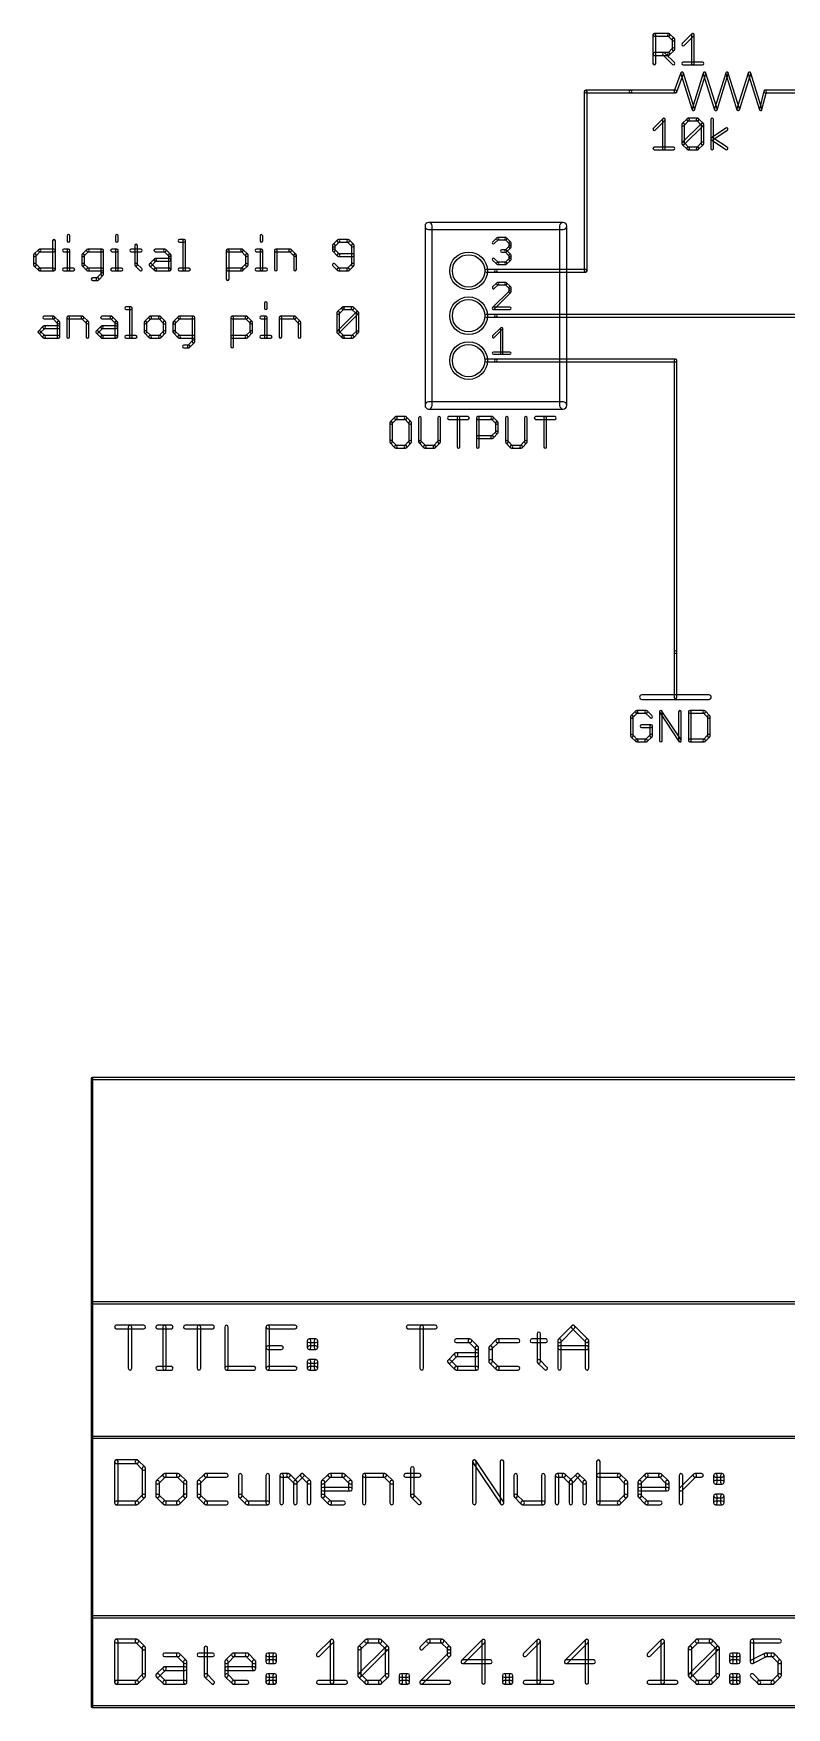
# Model space of a CAD drawing. Extents: x -3 to 102, y 0 to 99.
# Drawn here: x -3.3 to 39.3, y -0.1 to 94.7 of the extents above; entities that cross this region are included whole.
import ezdxf

# ---------------------------------------------------------------- set-up
doc = ezdxf.new("R2010")
doc.units = 0
for name, color, linetype in [('91', 94, 'CONTINUOUS'), ('94', 14, 'CONTINUOUS'), ('95', 251, 'CONTINUOUS'), ('96', 251, 'CONTINUOUS')]:
    doc.layers.add(name, color=color, linetype=linetype)

msp = doc.modelspace()

# ---------------------------------------------------------------- linework, layer by layer
at = {"layer": '91'}
for points in [[(30.48, 91.5162), (27.94, 91.5162, 1), (27.94, 91.3638), (30.48, 91.3638, 1)], [(27.8638, 91.44), (27.8638, 81.28, 1), (28.0162, 81.28), (28.0162, 91.44, 1)], [(27.94, 81.3562), (22.86, 81.3562, 1), (22.86, 81.2038), (27.94, 81.2038, 1)], [(48.26, 78.8162), (22.86, 78.8162, 1), (22.86, 78.6638), (48.26, 78.6638, 1)], [(22.86, 76.1238), (33.02, 76.1238, 1), (33.02, 76.2762), (22.86, 76.2762, 1)], [(32.9438, 76.2), (32.9438, 59.69, 1), (33.0962, 59.69), (33.0962, 76.2, 1)]]:
    msp.add_lwpolyline(points, format="xyb", close=True, dxfattribs=at)
at = {"layer": '94'}
for points in [[(33.0913, 91.4132), (33.4723, 92.4292, 1), (33.3297, 92.4828), (32.9487, 91.4668, 1)], [(33.3283, 92.4333), (33.9633, 90.4013, 1), (34.1087, 90.4467), (33.4737, 92.4787, 1)], [(34.1087, 90.4013), (34.7437, 92.4333, 1), (34.5983, 92.4787), (33.9633, 90.4467, 1)], [(34.5983, 92.4333), (35.2333, 90.4013, 1), (35.3787, 90.4467), (34.7437, 92.4787, 1)], [(35.3787, 90.4013), (36.0137, 92.4333, 1), (35.8683, 92.4787), (35.2333, 90.4467, 1)], [(35.8683, 92.4333), (36.5033, 90.4013, 1), (36.6487, 90.4467), (36.0137, 92.4787, 1)], [(36.6487, 90.4013), (37.2837, 92.4333, 1), (37.1383, 92.4787), (36.5033, 90.4467, 1)], [(37.1383, 92.4333), (37.7733, 90.4013, 1), (37.9187, 90.4467), (37.2837, 92.4787, 1)], [(30.48, 91.3638), (33.02, 91.3638, 1), (33.02, 91.5162), (30.48, 91.5162, 1)], [(37.9199, 90.4055), (38.1739, 91.4215, 1), (38.0261, 91.4585), (37.7721, 90.4425, 1)], [(40.64, 91.5162), (38.1, 91.5162, 1), (38.1, 91.3638), (40.64, 91.3638, 1)], [(26.67, 84.0232), (19.05, 84.0232, 1), (19.05, 83.6168), (26.67, 83.6168, 1)], [(18.8468, 83.82), (18.8468, 73.66, 1), (19.2532, 73.66), (19.2532, 83.82, 1)], [(26.8732, 73.66), (26.8732, 83.82, 1), (26.4668, 83.82), (26.4668, 73.66, 1)], [(22.86, 81.3562), (22.3012, 81.3562, 1), (22.3012, 81.2038), (22.86, 81.2038, 1)], [(22.86, 78.8162), (22.3012, 78.8162, 1), (22.3012, 78.6638), (22.86, 78.6638, 1)], [(22.86, 76.2762), (22.3012, 76.2762, 1), (22.3012, 76.1238), (22.86, 76.1238, 1)], [(19.05, 73.4568), (26.67, 73.4568, 1), (26.67, 73.8632), (19.05, 73.8632, 1)], [(32.9438, 59.69), (32.9438, 57.15, 1), (33.0962, 57.15), (33.0962, 59.69, 1)], [(31.115, 57.023), (34.925, 57.023, 1), (34.925, 57.277), (31.115, 57.277, 1)], [(101.6, 35.6108), (0, 35.6108, 1), (0, 35.5092), (101.6, 35.5092, 1)], [(0.0508, 22.86), (0.0508, 35.56, 1), (-0.0508, 35.56), (-0.0508, 22.86, 1)], [(0.0508, 15.24), (0.0508, 22.86, 1), (-0.0508, 22.86), (-0.0508, 15.24, 1)], [(0, 22.8092), (101.6, 22.8092, 1), (101.6, 22.9108), (0, 22.9108, 1)], [(1.3716, 21.3888), (2.9308, 21.3888, 1), (2.9308, 21.592), (1.3716, 21.592, 1)], [(2.2528, 19.1516), (2.2528, 21.4904, 1), (2.0496, 21.4904), (2.0496, 19.1516, 1)], [(3.7104, 21.3888), (4.49, 21.3888, 1), (4.49, 21.592), (3.7104, 21.592, 1)], [(4.2018, 19.1516), (4.2018, 21.4904, 1), (3.9986, 21.4904), (3.9986, 19.1516, 1)], [(5.2696, 21.3888), (6.8288, 21.3888, 1), (6.8288, 21.592), (5.2696, 21.592, 1)], [(6.1508, 19.1516), (6.1508, 21.4904, 1), (5.9476, 21.4904), (5.9476, 19.1516, 1)], [(7.5068, 21.4904), (7.5068, 19.1516, 1), (7.71, 19.1516), (7.71, 21.4904, 1)], [(11.5064, 21.592), (9.9472, 21.592, 1), (9.9472, 21.3888), (11.5064, 21.3888, 1)], [(9.8456, 21.4904), (9.8456, 19.1516, 1), (10.0488, 19.1516), (10.0488, 21.4904, 1)], [(17.8816, 21.3888), (19.4408, 21.3888, 1), (19.4408, 21.592), (17.8816, 21.592, 1)], [(18.7628, 19.1516), (18.7628, 21.4904, 1), (18.5596, 21.4904), (18.5596, 19.1516, 1)], [(25.1862, 21.1006), (25.1862, 19.5414, 1), (25.3894, 19.5414), (25.3894, 21.1006, 1)], [(26.529, 20.639), (27.3086, 21.4186, 1), (27.1649, 21.5622), (26.3853, 20.7826, 1)], [(27.1649, 21.4186), (27.9445, 20.639, 1), (28.0882, 20.7826), (27.3086, 21.5622, 1)], [(9.9472, 20.2194), (10.7268, 20.2194, 1), (10.7268, 20.4226), (9.9472, 20.4226, 1)], [(12.286, 20.6092), (12.6758, 20.6092, 1), (12.6758, 20.8124), (12.286, 20.8124, 1)], [(12.3876, 20.321), (12.3876, 20.7108, 1), (12.1844, 20.7108), (12.1844, 20.321, 1)], [(12.6758, 20.4226), (12.286, 20.4226, 1), (12.286, 20.2194), (12.6758, 20.2194, 1)], [(12.5742, 20.7108), (12.5742, 20.321, 1), (12.7774, 20.321), (12.7774, 20.7108, 1)], [(20.2922, 19.4696), (20.682, 19.8594, 1), (20.5384, 20.003), (20.1486, 19.6132, 1)], [(20.6102, 20.6092), (21.3898, 20.6092, 1), (21.3898, 20.8124), (20.6102, 20.8124, 1)], [(20.6102, 19.8296), (21.7796, 19.8296, 1), (21.7796, 20.0328), (20.6102, 20.0328, 1)], [(21.318, 20.639), (21.7078, 20.2492, 1), (21.8514, 20.3928), (21.4616, 20.7826, 1)], [(21.678, 20.321), (21.678, 19.1516, 1), (21.8812, 19.1516), (21.8812, 20.321, 1)], [(22.4576, 20.321), (22.4576, 19.5414, 1), (22.6608, 19.5414), (22.6608, 20.321, 1)], [(22.8771, 20.7826), (22.4874, 20.3928, 1), (22.631, 20.2492), (23.0208, 20.639, 1)], [(24.1184, 20.8124), (22.949, 20.8124, 1), (22.949, 20.6092), (24.1184, 20.6092, 1)], [(24.898, 20.6092), (25.6776, 20.6092, 1), (25.6776, 20.8124), (24.898, 20.8124, 1)], [(26.5588, 19.1516), (26.5588, 20.7108, 1), (26.3556, 20.7108), (26.3556, 19.1516, 1)], [(26.4572, 20.2194), (28.0164, 20.2194, 1), (28.0164, 20.4226), (26.4572, 20.4226, 1)], [(27.9148, 20.7108), (27.9148, 19.1516, 1), (28.118, 19.1516), (28.118, 20.7108, 1)], [(3.7104, 19.05), (4.49, 19.05, 1), (4.49, 19.2532), (3.7104, 19.2532, 1)], [(7.6084, 19.05), (9.1676, 19.05, 1), (9.1676, 19.2532), (7.6084, 19.2532, 1)], [(9.9472, 19.05), (11.5064, 19.05, 1), (11.5064, 19.2532), (9.9472, 19.2532, 1)], [(12.286, 19.4398), (12.6758, 19.4398, 1), (12.6758, 19.643), (12.286, 19.643, 1)], [(12.3876, 19.1516), (12.3876, 19.5414, 1), (12.1844, 19.5414), (12.1844, 19.1516, 1)], [(12.6758, 19.2532), (12.286, 19.2532, 1), (12.286, 19.05), (12.6758, 19.05, 1)], [(12.5742, 19.5414), (12.5742, 19.1516, 1), (12.7774, 19.1516), (12.7774, 19.5414, 1)], [(20.682, 19.2234), (20.2922, 19.6132, 1), (20.1486, 19.4696), (20.5384, 19.0798, 1)], [(21.7796, 19.2532), (20.6102, 19.2532, 1), (20.6102, 19.05), (21.7796, 19.05, 1)], [(22.4874, 19.4696), (22.8771, 19.0798, 1), (23.0208, 19.2234), (22.631, 19.6132, 1)], [(22.949, 19.05), (24.1184, 19.05, 1), (24.1184, 19.2532), (22.949, 19.2532, 1)], [(25.2159, 19.4696), (25.6057, 19.0798, 1), (25.7494, 19.2234), (25.3596, 19.6132, 1)], [(0.0508, 5.08), (0.0508, 15.24, 1), (-0.0508, 15.24), (-0.0508, 5.08, 1)], [(87.63, 15.2908), (0, 15.2908, 1), (0, 15.1892), (87.63, 15.1892, 1)], [(1.27, 13.8704), (1.27, 11.5316, 1), (1.4732, 11.5316), (1.4732, 13.8704, 1)], [(2.541, 13.972), (1.3716, 13.972, 1), (1.3716, 13.7688), (2.541, 13.7688, 1)], [(3.0026, 13.5524), (2.6128, 13.9422, 1), (2.4692, 13.7986), (2.859, 13.4088, 1)], [(3.0324, 11.9214), (3.0324, 13.4806, 1), (2.8292, 13.4806), (2.8292, 11.9214, 1)], [(18.0314, 13.4806), (18.0314, 11.9214, 1), (18.2346, 11.9214), (18.2346, 13.4806, 1)], [(21.5566, 13.814), (23.1158, 11.4752, 1), (23.2849, 11.588), (21.7257, 13.9268, 1)], [(21.7428, 11.5316), (21.7428, 13.8704, 1), (21.5396, 13.8704), (21.5396, 11.5316, 1)], [(23.302, 11.5316), (23.302, 13.8704, 1), (23.0988, 13.8704), (23.0988, 11.5316, 1)], [(28.556, 13.8704), (28.556, 11.5316, 1), (28.7592, 11.5316), (28.7592, 13.8704, 1)], [(3.6088, 12.701), (3.6088, 11.9214, 1), (3.812, 11.9214), (3.812, 12.701, 1)], [(4.0284, 13.1626), (3.6386, 12.7728, 1), (3.7822, 12.6292), (4.172, 13.019, 1)], [(4.8798, 13.1924), (4.1002, 13.1924, 1), (4.1002, 12.9892), (4.8798, 12.9892, 1)], [(5.3414, 12.7728), (4.9516, 13.1626, 1), (4.808, 13.019), (5.1978, 12.6292, 1)], [(5.3712, 11.9214), (5.3712, 12.701, 1), (5.168, 12.701), (5.168, 11.9214, 1)], [(5.9476, 12.701), (5.9476, 11.9214, 1), (6.1508, 11.9214), (6.1508, 12.701, 1)], [(6.3671, 13.1626), (5.9774, 12.7728, 1), (6.121, 12.6292), (6.5108, 13.019, 1)], [(7.6084, 13.1924), (6.439, 13.1924, 1), (6.439, 12.9892), (7.6084, 12.9892, 1)], [(8.2864, 13.0908), (8.2864, 11.9214, 1), (8.4896, 11.9214), (8.4896, 13.0908, 1)], [(10.0488, 11.5316), (10.0488, 13.0908, 1), (9.8456, 13.0908), (9.8456, 11.5316, 1)], [(10.8284, 11.5316), (10.8284, 13.0908, 1), (10.6252, 13.0908), (10.6252, 11.5316, 1)], [(10.7268, 12.9892), (11.1166, 12.9892, 1), (11.1166, 13.1924), (10.7268, 13.1924, 1)], [(11.0447, 13.019), (11.4345, 12.6292, 1), (11.5782, 12.7728), (11.1884, 13.1626, 1)], [(11.5782, 12.6292), (11.968, 13.019, 1), (11.8243, 13.1626), (11.4345, 12.7728, 1)], [(11.4048, 12.701), (11.4048, 11.5316, 1), (11.608, 11.5316), (11.608, 12.701, 1)], [(11.8243, 13.019), (12.2141, 12.6292, 1), (12.3578, 12.7728), (11.968, 13.1626, 1)], [(12.1844, 12.701), (12.1844, 11.5316, 1), (12.3876, 11.5316), (12.3876, 12.701, 1)], [(13.1374, 12.6292), (13.5272, 13.019, 1), (13.3835, 13.1626), (12.9937, 12.7728, 1)], [(13.1672, 11.9214), (13.1672, 12.701, 1), (12.964, 12.701), (12.964, 11.9214, 1)], [(14.6248, 12.4128), (13.0656, 12.4128, 1), (13.0656, 12.2096), (14.6248, 12.2096, 1)], [(13.4554, 12.9892), (14.235, 12.9892, 1), (14.235, 13.1924), (13.4554, 13.1924, 1)], [(14.1631, 13.019), (14.5529, 12.6292, 1), (14.6966, 12.7728), (14.3068, 13.1626, 1)], [(14.5232, 12.701), (14.5232, 12.3112, 1), (14.7264, 12.3112), (14.7264, 12.701, 1)], [(15.506, 11.5316), (15.506, 13.0908, 1), (15.3028, 13.0908), (15.3028, 11.5316, 1)], [(15.4044, 12.9892), (16.5738, 12.9892, 1), (16.5738, 13.1924), (15.4044, 13.1924, 1)], [(16.5019, 13.019), (16.8917, 12.6292, 1), (17.0354, 12.7728), (16.6456, 13.1626, 1)], [(16.862, 12.701), (16.862, 11.5316, 1), (17.0652, 11.5316), (17.0652, 12.701, 1)], [(17.7432, 12.9892), (18.5228, 12.9892, 1), (18.5228, 13.1924), (17.7432, 13.1924, 1)], [(23.8784, 13.0908), (23.8784, 11.9214, 1), (24.0816, 11.9214), (24.0816, 13.0908, 1)], [(25.6408, 11.5316), (25.6408, 13.0908, 1), (25.4376, 13.0908), (25.4376, 11.5316, 1)], [(26.4204, 11.5316), (26.4204, 13.0908, 1), (26.2172, 13.0908), (26.2172, 11.5316, 1)], [(26.3188, 12.9892), (26.7086, 12.9892, 1), (26.7086, 13.1924), (26.3188, 13.1924, 1)], [(26.6367, 13.019), (27.0265, 12.6292, 1), (27.1702, 12.7728), (26.7804, 13.1626, 1)], [(27.1702, 12.6292), (27.56, 13.019, 1), (27.4163, 13.1626), (27.0265, 12.7728, 1)], [(26.9968, 12.701), (26.9968, 11.5316, 1), (27.2, 11.5316), (27.2, 12.701, 1)], [(27.4163, 13.019), (27.8061, 12.6292, 1), (27.9498, 12.7728), (27.56, 13.1626, 1)], [(27.7764, 12.701), (27.7764, 11.5316, 1), (27.9796, 11.5316), (27.9796, 12.701, 1)], [(29.827, 13.1924), (28.6576, 13.1924, 1), (28.6576, 12.9892), (29.827, 12.9892, 1)], [(30.2886, 12.7728), (29.8988, 13.1626, 1), (29.7551, 13.019), (30.1449, 12.6292, 1)], [(30.3184, 11.9214), (30.3184, 12.701, 1), (30.1152, 12.701), (30.1152, 11.9214, 1)], [(31.0682, 12.6292), (31.458, 13.019, 1), (31.3143, 13.1626), (30.9245, 12.7728, 1)], [(31.098, 11.9214), (31.098, 12.701, 1), (30.8948, 12.701), (30.8948, 11.9214, 1)], [(32.5556, 12.4128), (30.9964, 12.4128, 1), (30.9964, 12.2096), (32.5556, 12.2096, 1)], [(31.3862, 12.9892), (32.1658, 12.9892, 1), (32.1658, 13.1924), (31.3862, 13.1924, 1)], [(32.0939, 13.019), (32.4837, 12.6292, 1), (32.6274, 12.7728), (32.2376, 13.1626, 1)], [(32.454, 12.701), (32.454, 12.3112, 1), (32.6572, 12.3112), (32.6572, 12.701, 1)], [(33.4368, 11.5316), (33.4368, 13.0908, 1), (33.2336, 13.0908), (33.2336, 11.5316, 1)], [(33.407, 12.2394), (34.1866, 13.019, 1), (34.0429, 13.1626), (33.2633, 12.383, 1)], [(34.1148, 12.9892), (34.5046, 12.9892, 1), (34.5046, 13.1924), (34.1148, 13.1924, 1)], [(35.2842, 12.9892), (35.674, 12.9892, 1), (35.674, 13.1924), (35.2842, 13.1924, 1)], [(35.3858, 12.701), (35.3858, 13.0908, 1), (35.1826, 13.0908), (35.1826, 12.701, 1)], [(35.674, 12.8026), (35.2842, 12.8026, 1), (35.2842, 12.5994), (35.674, 12.5994, 1)], [(35.5724, 13.0908), (35.5724, 12.701, 1), (35.7756, 12.701), (35.7756, 13.0908, 1)], [(1.3716, 11.43), (2.541, 11.43, 1), (2.541, 11.6332), (1.3716, 11.6332, 1)], [(2.6128, 11.4598), (3.0026, 11.8496, 1), (2.859, 11.9932), (2.4692, 11.6034, 1)], [(3.6386, 11.8496), (4.0284, 11.4598, 1), (4.172, 11.6034), (3.7822, 11.9932, 1)], [(4.1002, 11.43), (4.8798, 11.43, 1), (4.8798, 11.6332), (4.1002, 11.6332, 1)], [(4.9516, 11.4598), (5.3414, 11.8496, 1), (5.1978, 11.9932), (4.808, 11.6034, 1)], [(5.9774, 11.8496), (6.3671, 11.4598, 1), (6.5108, 11.6034), (6.121, 11.9932, 1)], [(6.439, 11.43), (7.6084, 11.43, 1), (7.6084, 11.6332), (6.439, 11.6332, 1)], [(8.3161, 11.8496), (8.7059, 11.4598, 1), (8.8496, 11.6034), (8.4598, 11.9932, 1)], [(8.7778, 11.43), (9.9472, 11.43, 1), (9.9472, 11.6332), (8.7778, 11.6332, 1)], [(13.5272, 11.6034), (13.1374, 11.9932, 1), (12.9937, 11.8496), (13.3835, 11.4598, 1)], [(14.235, 11.6332), (13.4554, 11.6332, 1), (13.4554, 11.43), (14.235, 11.43, 1)], [(18.0611, 11.8496), (18.4509, 11.4598, 1), (18.5946, 11.6034), (18.2048, 11.9932, 1)], [(23.9081, 11.8496), (24.2979, 11.4598, 1), (24.4416, 11.6034), (24.0518, 11.9932, 1)], [(24.3698, 11.43), (25.5392, 11.43, 1), (25.5392, 11.6332), (24.3698, 11.6332, 1)], [(28.6576, 11.43), (29.827, 11.43, 1), (29.827, 11.6332), (28.6576, 11.6332, 1)], [(29.8988, 11.4598), (30.2886, 11.8496, 1), (30.1449, 11.9932), (29.7551, 11.6034, 1)], [(31.458, 11.6034), (31.0682, 11.9932, 1), (30.9245, 11.8496), (31.3143, 11.4598, 1)], [(32.1658, 11.6332), (31.3862, 11.6332, 1), (31.3862, 11.43), (32.1658, 11.43, 1)], [(35.2842, 11.8198), (35.674, 11.8198, 1), (35.674, 12.023), (35.2842, 12.023, 1)], [(35.3858, 11.5316), (35.3858, 11.9214, 1), (35.1826, 11.9214), (35.1826, 11.5316, 1)], [(35.674, 11.6332), (35.2842, 11.6332, 1), (35.2842, 11.43), (35.674, 11.43, 1)], [(35.5724, 11.9214), (35.5724, 11.5316, 1), (35.7756, 11.5316), (35.7756, 11.9214, 1)], [(0.0508, 0), (0.0508, 5.08, 1), (-0.0508, 5.08), (-0.0508, 0, 1)], [(0, 5.0292), (71.12, 5.0292, 1), (71.12, 5.1308), (0, 5.1308, 1)], [(1.27, 3.7104), (1.27, 1.3716, 1), (1.4732, 1.3716), (1.4732, 3.7104, 1)], [(2.541, 3.812), (1.3716, 3.812, 1), (1.3716, 3.6088), (2.541, 3.6088, 1)], [(3.0026, 3.3924), (2.6128, 3.7822, 1), (2.4692, 3.6386), (2.859, 3.2488, 1)], [(12.8734, 2.859), (13.653, 3.6386, 1), (13.5094, 3.7822), (12.7298, 3.0026, 1)], [(13.4796, 3.7104), (13.4796, 1.3716, 1), (13.6828, 1.3716), (13.6828, 3.7104, 1)], [(15.2122, 3.2488), (15.602, 3.6386, 1), (15.4584, 3.7822), (15.0686, 3.3924, 1)], [(15.5302, 3.6088), (16.3098, 3.6088, 1), (16.3098, 3.812), (15.5302, 3.812, 1)], [(16.238, 3.6386), (16.6278, 3.2488, 1), (16.7714, 3.3924), (16.3816, 3.7822, 1)], [(18.9665, 3.7822), (18.5767, 3.3924, 1), (18.7204, 3.2488), (19.1102, 3.6386, 1)], [(19.818, 3.812), (19.0384, 3.812, 1), (19.0384, 3.6088), (19.818, 3.6088, 1)], [(20.2796, 3.3924), (19.8898, 3.7822, 1), (19.7461, 3.6386), (20.1359, 3.2488, 1)], [(22.0849, 3.7822), (20.9155, 2.6128, 1), (21.0592, 2.4692), (22.2286, 3.6386, 1)], [(22.2584, 1.3716), (22.2584, 3.7104, 1), (22.0552, 3.7104), (22.0552, 1.3716, 1)], [(24.5674, 2.859), (25.347, 3.6386, 1), (25.2033, 3.7822), (24.4237, 3.0026, 1)], [(25.1736, 3.7104), (25.1736, 1.3716, 1), (25.3768, 1.3716), (25.3768, 3.7104, 1)], [(27.9319, 3.7822), (26.7625, 2.6128, 1), (26.9062, 2.4692), (28.0756, 3.6386, 1)], [(28.1054, 1.3716), (28.1054, 3.7104, 1), (27.9022, 3.7104), (27.9022, 1.3716, 1)], [(31.5838, 2.859), (32.3634, 3.6386, 1), (32.2197, 3.7822), (31.4401, 3.0026, 1)], [(32.19, 3.7104), (32.19, 1.3716, 1), (32.3932, 1.3716), (32.3932, 3.7104, 1)], [(33.9226, 3.2488), (34.3124, 3.6386, 1), (34.1687, 3.7822), (33.7789, 3.3924, 1)], [(34.2406, 3.6088), (35.0202, 3.6088, 1), (35.0202, 3.812), (34.2406, 3.812, 1)], [(34.9483, 3.6386), (35.3381, 3.2488, 1), (35.4818, 3.3924), (35.092, 3.7822, 1)], [(38.9182, 3.812), (37.359, 3.812, 1), (37.359, 3.6088), (38.9182, 3.6088, 1)], [(37.2574, 3.7104), (37.2574, 2.541, 1), (37.4606, 2.541), (37.4606, 3.7104, 1)], [(3.0324, 1.7614), (3.0324, 3.3206, 1), (2.8292, 3.3206), (2.8292, 1.7614, 1)], [(4.1002, 2.8292), (4.8798, 2.8292, 1), (4.8798, 3.0324), (4.1002, 3.0324, 1)], [(4.808, 2.859), (5.1978, 2.4692, 1), (5.3414, 2.6128), (4.9516, 3.0026, 1)], [(6.0492, 2.8292), (6.8288, 2.8292, 1), (6.8288, 3.0324), (6.0492, 3.0324, 1)], [(6.3374, 3.3206), (6.3374, 1.7614, 1), (6.5406, 1.7614), (6.5406, 3.3206, 1)], [(7.6802, 2.4692), (8.07, 2.859, 1), (7.9263, 3.0026), (7.5365, 2.6128, 1)], [(7.9982, 2.8292), (8.7778, 2.8292, 1), (8.7778, 3.0324), (7.9982, 3.0324, 1)], [(8.7059, 2.859), (9.0957, 2.4692, 1), (9.2394, 2.6128), (8.8496, 3.0026, 1)], [(9.9472, 2.8292), (10.337, 2.8292, 1), (10.337, 3.0324), (9.9472, 3.0324, 1)], [(10.0488, 2.541), (10.0488, 2.9308, 1), (9.8456, 2.9308), (9.8456, 2.541, 1)], [(10.2354, 2.9308), (10.2354, 2.541, 1), (10.4386, 2.541), (10.4386, 2.9308, 1)], [(15.242, 1.7614), (15.242, 3.3206, 1), (15.0388, 3.3206), (15.0388, 1.7614, 1)], [(15.2122, 1.6896), (16.7714, 3.2488, 1), (16.6278, 3.3924), (15.0686, 1.8332, 1)], [(16.598, 3.3206), (16.598, 1.7614, 1), (16.8012, 1.7614), (16.8012, 3.3206, 1)], [(18.7204, 1.2998), (20.2796, 2.859, 1), (20.1359, 3.0026), (18.5767, 1.4434, 1)], [(20.3094, 2.9308), (20.3094, 3.3206, 1), (20.1062, 3.3206), (20.1062, 2.9308, 1)], [(33.9524, 1.7614), (33.9524, 3.3206, 1), (33.7492, 3.3206), (33.7492, 1.7614, 1)], [(33.9226, 1.6896), (35.4818, 3.2488, 1), (35.3381, 3.3924), (33.7789, 1.8332, 1)], [(35.3084, 3.3206), (35.3084, 1.7614, 1), (35.5116, 1.7614), (35.5116, 3.3206, 1)], [(36.1896, 2.8292), (36.5794, 2.8292, 1), (36.5794, 3.0324), (36.1896, 3.0324, 1)], [(36.2912, 2.541), (36.2912, 2.9308, 1), (36.088, 2.9308), (36.088, 2.541, 1)], [(36.4778, 2.9308), (36.4778, 2.541, 1), (36.681, 2.541), (36.681, 2.9308, 1)], [(37.4044, 2.4501), (38.184, 2.8399, 1), (38.0931, 3.0217), (37.3135, 2.6319, 1)], [(38.1386, 2.8292), (38.5284, 2.8292, 1), (38.5284, 3.0324), (38.1386, 3.0324, 1)], [(38.4565, 2.859), (38.8463, 2.4692, 1), (38.99, 2.6128), (38.6002, 3.0026, 1)], [(3.7822, 1.6896), (4.172, 2.0794, 1), (4.0284, 2.223), (3.6386, 1.8332, 1)], [(4.1002, 2.0496), (5.2696, 2.0496, 1), (5.2696, 2.2528), (4.1002, 2.2528, 1)], [(5.168, 2.541), (5.168, 1.3716, 1), (5.3712, 1.3716), (5.3712, 2.541, 1)], [(7.71, 1.7614), (7.71, 2.541, 1), (7.5068, 2.541), (7.5068, 1.7614, 1)], [(9.1676, 2.2528), (7.6084, 2.2528, 1), (7.6084, 2.0496), (9.1676, 2.0496, 1)], [(9.066, 2.541), (9.066, 2.1512, 1), (9.2692, 2.1512), (9.2692, 2.541, 1)], [(10.337, 2.6426), (9.9472, 2.6426, 1), (9.9472, 2.4394), (10.337, 2.4394, 1)], [(20.9874, 2.4394), (22.5466, 2.4394, 1), (22.5466, 2.6426), (20.9874, 2.6426, 1)], [(26.8344, 2.4394), (28.3936, 2.4394, 1), (28.3936, 2.6426), (26.8344, 2.6426, 1)], [(36.5794, 2.6426), (36.1896, 2.6426, 1), (36.1896, 2.4394), (36.5794, 2.4394, 1)], [(38.8166, 2.541), (38.8166, 1.7614, 1), (39.0198, 1.7614), (39.0198, 2.541, 1)], [(1.3716, 1.27), (2.541, 1.27, 1), (2.541, 1.4732), (1.3716, 1.4732, 1)], [(2.6128, 1.2998), (3.0026, 1.6896, 1), (2.859, 1.8332), (2.4692, 1.4434, 1)], [(4.172, 1.4434), (3.7822, 1.8332, 1), (3.6386, 1.6896), (4.0284, 1.2998, 1)], [(5.2696, 1.4732), (4.1002, 1.4732, 1), (4.1002, 1.27), (5.2696, 1.27, 1)], [(6.3671, 1.6896), (6.7569, 1.2998, 1), (6.9006, 1.4434), (6.5108, 1.8332, 1)], [(8.07, 1.4434), (7.6802, 1.8332, 1), (7.5365, 1.6896), (7.9263, 1.2998, 1)], [(8.7778, 1.4732), (7.9982, 1.4732, 1), (7.9982, 1.27), (8.7778, 1.27, 1)], [(9.9472, 1.6598), (10.337, 1.6598, 1), (10.337, 1.863), (9.9472, 1.863, 1)], [(10.0488, 1.3716), (10.0488, 1.7614, 1), (9.8456, 1.7614), (9.8456, 1.3716, 1)], [(10.337, 1.4732), (9.9472, 1.4732, 1), (9.9472, 1.27), (10.337, 1.27, 1)], [(10.2354, 1.7614), (10.2354, 1.3716, 1), (10.4386, 1.3716), (10.4386, 1.7614, 1)], [(12.8016, 1.27), (14.3608, 1.27, 1), (14.3608, 1.4732), (12.8016, 1.4732, 1)], [(15.602, 1.4434), (15.2122, 1.8332, 1), (15.0686, 1.6896), (15.4584, 1.2998, 1)], [(16.3098, 1.4732), (15.5302, 1.4732, 1), (15.5302, 1.27), (16.3098, 1.27, 1)], [(16.6278, 1.8332), (16.238, 1.4434, 1), (16.3816, 1.2998), (16.7714, 1.6896, 1)], [(17.5808, 1.3716), (17.5808, 1.7614, 1), (17.3776, 1.7614), (17.3776, 1.3716, 1)], [(17.4792, 1.6598), (17.869, 1.6598, 1), (17.869, 1.863), (17.4792, 1.863, 1)], [(17.869, 1.4732), (17.4792, 1.4732, 1), (17.4792, 1.27), (17.869, 1.27, 1)], [(17.7674, 1.7614), (17.7674, 1.3716, 1), (17.9706, 1.3716), (17.9706, 1.7614, 1)], [(20.2078, 1.4732), (18.6486, 1.4732, 1), (18.6486, 1.27), (20.2078, 1.27, 1)], [(23.4278, 1.3716), (23.4278, 1.7614, 1), (23.2246, 1.7614), (23.2246, 1.3716, 1)], [(23.3262, 1.6598), (23.716, 1.6598, 1), (23.716, 1.863), (23.3262, 1.863, 1)], [(23.716, 1.4732), (23.3262, 1.4732, 1), (23.3262, 1.27), (23.716, 1.27, 1)], [(23.6144, 1.7614), (23.6144, 1.3716, 1), (23.8176, 1.3716), (23.8176, 1.7614, 1)], [(24.4956, 1.27), (26.0548, 1.27, 1), (26.0548, 1.4732), (24.4956, 1.4732, 1)], [(31.512, 1.27), (33.0712, 1.27, 1), (33.0712, 1.4732), (31.512, 1.4732, 1)], [(34.3124, 1.4434), (33.9226, 1.8332, 1), (33.7789, 1.6896), (34.1687, 1.2998, 1)], [(35.0202, 1.4732), (34.2406, 1.4732, 1), (34.2406, 1.27), (35.0202, 1.27, 1)], [(35.3381, 1.8332), (34.9483, 1.4434, 1), (35.092, 1.2998), (35.4818, 1.6896, 1)], [(36.1896, 1.6598), (36.5794, 1.6598, 1), (36.5794, 1.863), (36.1896, 1.863, 1)], [(36.2912, 1.3716), (36.2912, 1.7614, 1), (36.088, 1.7614), (36.088, 1.3716, 1)], [(36.5794, 1.4732), (36.1896, 1.4732, 1), (36.1896, 1.27), (36.5794, 1.27, 1)], [(36.4778, 1.7614), (36.4778, 1.3716, 1), (36.681, 1.3716), (36.681, 1.7614, 1)], [(37.8206, 1.4434), (37.4308, 1.8332, 1), (37.2871, 1.6896), (37.6769, 1.2998, 1)], [(38.5284, 1.4732), (37.7488, 1.4732, 1), (37.7488, 1.27), (38.5284, 1.27, 1)], [(38.8463, 1.8332), (38.4565, 1.4434, 1), (38.6002, 1.2998), (38.99, 1.6896, 1)], [(0, -0.0508), (71.12, -0.0508, 1), (71.12, 0.0508), (0, 0.0508, 1)]]:
    msp.add_lwpolyline(points, format="xyb", close=True, dxfattribs=at)
for centre, radius in [((21.3106, 81.28), 1.0668), ((21.3106, 81.28), 0.9144), ((21.3106, 78.74), 1.0668), ((21.3106, 78.74), 0.9144), ((21.3106, 76.2), 1.0668), ((21.3106, 76.2), 0.9144)]:
    msp.add_circle(centre, radius, dxfattribs=at)
at = {"layer": '95'}
for points in [[(31.9024, 93.0148), (31.9024, 94.6418, 1), (31.75, 94.6418), (31.75, 93.0148, 1)], [(31.8262, 94.5656), (32.6397, 94.5656, 1), (32.6397, 94.718), (31.8262, 94.718, 1)], [(32.5858, 94.5879), (32.857, 94.3167, 1), (32.9647, 94.4245), (32.6936, 94.6957, 1)], [(32.857, 93.8822), (32.5858, 93.611, 1), (32.6936, 93.5032), (32.9647, 93.7744, 1)], [(32.8347, 94.3706), (32.8347, 93.8283, 1), (32.9871, 93.8283), (32.9871, 94.3706, 1)], [(33.5172, 94.0456), (34.0596, 94.5879, 1), (33.9518, 94.6957), (33.4095, 94.1533, 1)], [(33.9295, 94.6418), (33.9295, 93.0148, 1), (34.0819, 93.0148), (34.0819, 94.6418, 1)], [(32.6397, 93.6333), (31.8262, 93.6333, 1), (31.8262, 93.4809), (32.6397, 93.4809, 1)], [(32.3146, 93.5032), (32.857, 92.9609, 1), (32.9647, 93.0687), (32.4224, 93.611, 1)], [(33.4634, 92.9386), (34.548, 92.9386, 1), (34.548, 93.091), (33.4634, 93.091, 1)], [(-3.1844, 82.1158), (-2.9132, 82.387, 1), (-3.021, 82.4947), (-3.2922, 82.2236, 1)], [(-2.9671, 82.3647), (-2.1536, 82.3647, 1), (-2.1536, 82.5171), (-2.9671, 82.5171, 1)], [(-2.2298, 82.9832), (-2.2298, 81.3562, 1), (-2.0774, 81.3562), (-2.0774, 82.9832, 1)], [(-1.6011, 82.3647), (-1.3299, 82.3647, 1), (-1.3299, 82.5171), (-1.6011, 82.5171, 1)], [(-1.4062, 83.2544), (-1.4062, 82.9832, 1), (-1.2537, 82.9832), (-1.2537, 83.2544, 1)], [(-1.4062, 82.4409), (-1.4062, 81.3562, 1), (-1.2537, 81.3562), (-1.2537, 82.4409, 1)], [(-0.2924, 82.4947), (-0.5636, 82.2236, 1), (-0.4558, 82.1158), (-0.1846, 82.387, 1)], [(0.575, 82.5171), (-0.2385, 82.5171, 1), (-0.2385, 82.3647), (0.575, 82.3647, 1)], [(0.6512, 81.085), (0.6512, 82.4409, 1), (0.4988, 82.4409), (0.4988, 81.085, 1)], [(1.1275, 82.3647), (1.3986, 82.3647, 1), (1.3986, 82.5171), (1.1275, 82.5171, 1)], [(1.3224, 83.2544), (1.3224, 82.9832, 1), (1.4748, 82.9832), (1.4748, 83.2544, 1)], [(1.3224, 82.4409), (1.3224, 81.3562, 1), (1.4748, 81.3562), (1.4748, 82.4409, 1)], [(2.2189, 82.3647), (2.7612, 82.3647, 1), (2.7612, 82.5171), (2.2189, 82.5171, 1)], [(2.4139, 82.712), (2.4139, 81.6274, 1), (2.5663, 81.6274), (2.5663, 82.712, 1)], [(3.5815, 82.3647), (4.1239, 82.3647, 1), (4.1239, 82.5171), (3.5815, 82.5171, 1)], [(4.07, 82.387), (4.3411, 82.1158, 1), (4.4489, 82.2236), (4.1777, 82.4947, 1)], [(4.9475, 82.907), (5.2187, 82.907, 1), (5.2187, 83.0594), (4.9475, 83.0594, 1)], [(5.1425, 82.9832), (5.1425, 81.3562, 1), (5.2949, 81.3562), (5.2949, 82.9832, 1)], [(7.7523, 80.8139), (7.7523, 82.4409, 1), (7.5999, 82.4409), (7.5999, 80.8139, 1)], [(7.6761, 82.3647), (8.4896, 82.3647, 1), (8.4896, 82.5171), (7.6761, 82.5171, 1)], [(8.4357, 82.387), (8.7069, 82.1158, 1), (8.8146, 82.2236), (8.5435, 82.4947, 1)], [(9.3133, 82.3647), (9.5844, 82.3647, 1), (9.5844, 82.5171), (9.3133, 82.5171, 1)], [(9.5082, 83.2544), (9.5082, 82.9832, 1), (9.6606, 82.9832), (9.6606, 83.2544, 1)], [(9.5082, 82.4409), (9.5082, 81.3562, 1), (9.6606, 81.3562), (9.6606, 82.4409, 1)], [(10.4809, 81.3562), (10.4809, 82.4409, 1), (10.3285, 82.4409), (10.3285, 81.3562, 1)], [(10.4047, 82.3647), (11.2182, 82.3647, 1), (11.2182, 82.5171), (10.4047, 82.5171, 1)], [(11.1643, 82.387), (11.4355, 82.1158, 1), (11.5432, 82.2236), (11.2721, 82.4947, 1)], [(13.8963, 83.0371), (13.6251, 82.7659, 1), (13.7329, 82.6581), (14.0041, 82.9293, 1)], [(13.6028, 82.712), (13.6028, 82.4409, 1), (13.7552, 82.4409), (13.7552, 82.712, 1)], [(13.6251, 82.387), (13.8963, 82.1158, 1), (14.0041, 82.2236), (13.7329, 82.4947, 1)], [(14.4925, 83.0594), (13.9502, 83.0594, 1), (13.9502, 82.907), (14.4925, 82.907, 1)], [(14.8176, 82.7659), (14.5464, 83.0371, 1), (14.4386, 82.9293), (14.7098, 82.6581, 1)], [(14.8399, 81.6274), (14.8399, 82.712, 1), (14.6875, 82.712), (14.6875, 81.6274, 1)], [(22.7652, 82.8194), (22.9982, 83.0524, 1), (22.9084, 83.1422), (22.6754, 82.9092, 1)], [(22.9533, 83.0338), (23.4194, 83.0338, 1), (23.4194, 83.1608), (22.9533, 83.1608, 1)], [(23.4194, 82.4617), (23.1864, 82.4617, 1), (23.1864, 82.3347), (23.4194, 82.3347, 1)], [(23.3745, 83.0524), (23.6075, 82.8194, 1), (23.6973, 82.9092), (23.4643, 83.1422, 1)], [(23.6075, 82.6761), (23.3745, 82.4431, 1), (23.4643, 82.3533), (23.6973, 82.5863, 1)], [(23.3745, 82.3533), (23.6075, 82.1203, 1), (23.6973, 82.2101), (23.4643, 82.4431, 1)], [(23.5889, 82.8643), (23.5889, 82.6312, 1), (23.7159, 82.6312), (23.7159, 82.8643, 1)], [(-3.1621, 81.6274), (-3.1621, 82.1697, 1), (-3.3145, 82.1697), (-3.3145, 81.6274, 1)], [(-2.9132, 81.4101), (-3.1844, 81.6812, 1), (-3.2922, 81.5735), (-3.021, 81.3023, 1)], [(-0.5859, 82.1697), (-0.5859, 81.6274, 1), (-0.4335, 81.6274), (-0.4335, 82.1697, 1)], [(-0.5636, 81.5735), (-0.2924, 81.3023, 1), (-0.1846, 81.4101), (-0.4558, 81.6812, 1)], [(2.4362, 81.5735), (2.7074, 81.3023, 1), (2.8151, 81.4101), (2.544, 81.6812, 1)], [(3.3642, 81.5735), (3.6354, 81.8446, 1), (3.5276, 81.9524), (3.2565, 81.6812, 1)], [(3.6354, 81.4101), (3.3642, 81.6812, 1), (3.2565, 81.5735), (3.5276, 81.3023, 1)], [(3.5815, 81.8223), (4.395, 81.8223, 1), (4.395, 81.9747), (3.5815, 81.9747, 1)], [(4.3188, 82.1697), (4.3188, 81.3562, 1), (4.4712, 81.3562), (4.4712, 82.1697, 1)], [(8.7069, 81.6812), (8.4357, 81.4101, 1), (8.5435, 81.3023), (8.8146, 81.5735, 1)], [(8.6846, 82.1697), (8.6846, 81.6274, 1), (8.837, 81.6274), (8.837, 82.1697, 1)], [(11.4132, 82.1697), (11.4132, 81.3562, 1), (11.5656, 81.3562), (11.5656, 82.1697, 1)], [(13.6251, 81.5735), (13.8963, 81.3023, 1), (14.0041, 81.4101), (13.7329, 81.6812, 1)], [(13.9502, 82.0935), (14.7637, 82.0935, 1), (14.7637, 82.2459), (13.9502, 82.2459, 1)], [(14.5464, 81.3023), (14.8176, 81.5735, 1), (14.7098, 81.6812), (14.4386, 81.4101, 1)], [(22.9982, 81.744), (22.7652, 81.977, 1), (22.6754, 81.8872), (22.9084, 81.6542, 1)], [(23.4194, 81.7626), (22.9533, 81.7626, 1), (22.9533, 81.6356), (23.4194, 81.6356, 1)], [(23.6075, 81.977), (23.3745, 81.744, 1), (23.4643, 81.6542), (23.6973, 81.8872, 1)], [(23.5889, 82.1652), (23.5889, 81.9321, 1), (23.7159, 81.9321), (23.7159, 82.1652, 1)], [(-2.1536, 81.4324), (-2.9671, 81.4324, 1), (-2.9671, 81.28), (-2.1536, 81.28, 1)], [(-1.6011, 81.28), (-1.0588, 81.28, 1), (-1.0588, 81.4324), (-1.6011, 81.4324, 1)], [(-0.2385, 81.28), (0.575, 81.28, 1), (0.575, 81.4324), (-0.2385, 81.4324, 1)], [(0.0327, 80.7377), (0.3038, 80.7377, 1), (0.3038, 80.8901), (0.0327, 80.8901, 1)], [(0.3577, 80.76), (0.6289, 81.0312, 1), (0.5211, 81.1389), (0.2499, 80.8678, 1)], [(1.1275, 81.28), (1.6698, 81.28, 1), (1.6698, 81.4324), (1.1275, 81.4324, 1)], [(4.395, 81.4324), (3.5815, 81.4324, 1), (3.5815, 81.28), (4.395, 81.28, 1)], [(4.9475, 81.28), (5.4898, 81.28, 1), (5.4898, 81.4324), (4.9475, 81.4324, 1)], [(8.4896, 81.4324), (7.6761, 81.4324, 1), (7.6761, 81.28), (8.4896, 81.28, 1)], [(9.3133, 81.28), (9.8556, 81.28, 1), (9.8556, 81.4324), (9.3133, 81.4324, 1)], [(13.9502, 81.28), (14.4925, 81.28, 1), (14.4925, 81.4324), (13.9502, 81.4324, 1)], [(22.9084, 80.6022), (22.6754, 80.3692, 1), (22.7652, 80.2794), (22.9982, 80.5124, 1)], [(23.4194, 80.6208), (22.9533, 80.6208, 1), (22.9533, 80.4938), (23.4194, 80.4938, 1)], [(23.6973, 80.3692), (23.4643, 80.6022, 1), (23.3745, 80.5124), (23.6075, 80.2794, 1)], [(22.7652, 79.1142), (23.6973, 80.0463, 1), (23.6075, 80.1361), (22.6754, 79.204, 1)], [(23.7159, 80.0912), (23.7159, 80.3243, 1), (23.5889, 80.3243), (23.5889, 80.0912, 1)], [(-2.7131, 78.5547), (-2.1708, 78.5547, 1), (-2.1708, 78.7071), (-2.7131, 78.7071, 1)], [(-2.2247, 78.577), (-1.9535, 78.3058, 1), (-1.8457, 78.4136), (-2.1169, 78.6847, 1)], [(-1.2709, 77.5462), (-1.2709, 78.6309, 1), (-1.4233, 78.6309), (-1.4233, 77.5462, 1)], [(-1.3471, 78.5547), (-0.5336, 78.5547, 1), (-0.5336, 78.7071), (-1.3471, 78.7071, 1)], [(-0.5875, 78.577), (-0.3163, 78.3058, 1), (-0.2086, 78.4136), (-0.4797, 78.6847, 1)], [(0.5612, 78.5547), (1.1035, 78.5547, 1), (1.1035, 78.7071), (0.5612, 78.7071, 1)], [(1.0497, 78.577), (1.3208, 78.3058, 1), (1.4286, 78.4136), (1.1574, 78.6847, 1)], [(1.9272, 79.097), (2.1984, 79.097, 1), (2.1984, 79.2494), (1.9272, 79.2494, 1)], [(2.1222, 79.1732), (2.1222, 77.5462, 1), (2.2746, 77.5462), (2.2746, 79.1732, 1)], [(3.2359, 78.6847), (2.9648, 78.4136, 1), (3.0725, 78.3058), (3.3437, 78.577, 1)], [(3.8321, 78.7071), (3.2898, 78.7071, 1), (3.2898, 78.5547), (3.8321, 78.5547, 1)], [(4.1572, 78.4136), (3.886, 78.6847, 1), (3.7782, 78.577), (4.0494, 78.3058, 1)], [(4.8731, 78.6847), (4.6019, 78.4136, 1), (4.7097, 78.3058), (4.9808, 78.577, 1)], [(5.7405, 78.7071), (4.927, 78.7071, 1), (4.927, 78.5547), (5.7405, 78.5547, 1)], [(5.8167, 77.275), (5.8167, 78.6309, 1), (5.6643, 78.6309), (5.6643, 77.275, 1)], [(8.0063, 77.0039), (8.0063, 78.6309, 1), (7.8539, 78.6309), (7.8539, 77.0039, 1)], [(7.9301, 78.5547), (8.7436, 78.5547, 1), (8.7436, 78.7071), (7.9301, 78.7071, 1)], [(8.6897, 78.577), (8.9609, 78.3058, 1), (9.0686, 78.4136), (8.7975, 78.6847, 1)], [(9.5673, 78.5547), (9.8384, 78.5547, 1), (9.8384, 78.7071), (9.5673, 78.7071, 1)], [(9.7622, 79.4444), (9.7622, 79.1732, 1), (9.9146, 79.1732), (9.9146, 79.4444, 1)], [(9.7622, 78.6309), (9.7622, 77.5462, 1), (9.9146, 77.5462), (9.9146, 78.6309, 1)], [(10.7349, 77.5462), (10.7349, 78.6309, 1), (10.5825, 78.6309), (10.5825, 77.5462, 1)], [(10.6587, 78.5547), (11.4722, 78.5547, 1), (11.4722, 78.7071), (10.6587, 78.7071, 1)], [(11.4183, 78.577), (11.6895, 78.3058, 1), (11.7972, 78.4136), (11.5261, 78.6847, 1)], [(13.9869, 78.8481), (14.2581, 79.1193, 1), (14.1503, 79.2271), (13.8791, 78.9559, 1)], [(14.0092, 77.8174), (14.0092, 78.902, 1), (13.8568, 78.902), (13.8568, 77.8174, 1)], [(13.9869, 77.7635), (15.0716, 78.8481, 1), (14.9638, 78.9559), (13.8791, 77.8712, 1)], [(14.2042, 79.097), (14.7465, 79.097, 1), (14.7465, 79.2494), (14.2042, 79.2494, 1)], [(14.6926, 79.1193), (14.9638, 78.8481, 1), (15.0716, 78.9559), (14.8004, 79.2271, 1)], [(14.9415, 78.902), (14.9415, 77.8174, 1), (15.0939, 77.8174), (15.0939, 78.902, 1)], [(23.6524, 79.2226), (22.7203, 79.2226, 1), (22.7203, 79.0956), (23.6524, 79.0956, 1)], [(-2.9304, 77.7635), (-2.6592, 78.0346, 1), (-2.767, 78.1424), (-3.0382, 77.8712, 1)], [(-2.6592, 77.6001), (-2.9304, 77.8712, 1), (-3.0382, 77.7635), (-2.767, 77.4923, 1)], [(-2.7131, 78.0123), (-1.8996, 78.0123, 1), (-1.8996, 78.1647), (-2.7131, 78.1647, 1)], [(-1.9758, 78.3597), (-1.9758, 77.5462, 1), (-1.8234, 77.5462), (-1.8234, 78.3597, 1)], [(-0.3387, 78.3597), (-0.3387, 77.5462, 1), (-0.1863, 77.5462), (-0.1863, 78.3597, 1)], [(0.3439, 77.7635), (0.6151, 78.0346, 1), (0.5073, 78.1424), (0.2362, 77.8712, 1)], [(0.6151, 77.6001), (0.3439, 77.8712, 1), (0.2362, 77.7635), (0.5073, 77.4923, 1)], [(0.5612, 78.0123), (1.3747, 78.0123, 1), (1.3747, 78.1647), (0.5612, 78.1647, 1)], [(1.2985, 78.3597), (1.2985, 77.5462, 1), (1.4509, 77.5462), (1.4509, 78.3597, 1)], [(2.9424, 78.3597), (2.9424, 77.8174, 1), (3.0948, 77.8174), (3.0948, 78.3597, 1)], [(2.9648, 77.7635), (3.2359, 77.4923, 1), (3.3437, 77.6001), (3.0725, 77.8712, 1)], [(3.886, 77.4923), (4.1572, 77.7635, 1), (4.0494, 77.8712), (3.7783, 77.6001, 1)], [(4.1795, 77.8174), (4.1795, 78.3597, 1), (4.0271, 78.3597), (4.0271, 77.8174, 1)], [(4.5796, 78.3597), (4.5796, 77.8174, 1), (4.732, 77.8174), (4.732, 78.3597, 1)], [(4.6019, 77.7635), (4.8731, 77.4923, 1), (4.9808, 77.6001), (4.7097, 77.8712, 1)], [(8.9609, 77.8712), (8.6897, 77.6001, 1), (8.7975, 77.4923), (9.0686, 77.7635, 1)], [(8.9386, 78.3597), (8.9386, 77.8174, 1), (9.091, 77.8174), (9.091, 78.3597, 1)], [(11.6672, 78.3597), (11.6672, 77.5462, 1), (11.8196, 77.5462), (11.8196, 78.3597, 1)], [(14.2581, 77.6001), (13.9869, 77.8712, 1), (13.8791, 77.7635), (14.1503, 77.4923, 1)], [(14.9638, 77.8712), (14.6926, 77.6001, 1), (14.8004, 77.4923), (15.0716, 77.7635, 1)], [(22.7652, 77.5063), (23.2313, 77.9724, 1), (23.1415, 78.0622), (22.6754, 77.5961, 1)], [(23.1229, 78.0173), (23.1229, 76.6191, 1), (23.2499, 76.6191), (23.2499, 78.0173, 1)], [(-1.8996, 77.6224), (-2.7131, 77.6224, 1), (-2.7131, 77.47), (-1.8996, 77.47, 1)], [(1.3747, 77.6224), (0.5612, 77.6224, 1), (0.5612, 77.47), (1.3747, 77.47, 1)], [(1.9272, 77.47), (2.4695, 77.47, 1), (2.4695, 77.6224), (1.9272, 77.6224, 1)], [(3.2898, 77.47), (3.8321, 77.47, 1), (3.8321, 77.6224), (3.2898, 77.6224, 1)], [(4.927, 77.47), (5.7405, 77.47, 1), (5.7405, 77.6224), (4.927, 77.6224, 1)], [(5.1981, 76.9277), (5.4693, 76.9277, 1), (5.4693, 77.0801), (5.1981, 77.0801, 1)], [(5.5232, 76.95), (5.7943, 77.2212, 1), (5.6866, 77.3289), (5.4154, 77.0578, 1)], [(8.7436, 77.6224), (7.9301, 77.6224, 1), (7.9301, 77.47), (8.7436, 77.47, 1)], [(9.5673, 77.47), (10.1096, 77.47, 1), (10.1096, 77.6224), (9.5673, 77.6224, 1)], [(14.7465, 77.6224), (14.2042, 77.6224, 1), (14.2042, 77.47), (14.7465, 77.47, 1)], [(22.7203, 76.5556), (23.6524, 76.5556, 1), (23.6524, 76.6826), (22.7203, 76.6826, 1)], [(17.1405, 73.0041), (16.8694, 72.7329, 1), (16.9771, 72.6251), (17.2483, 72.8963, 1)], [(17.7367, 73.0264), (17.1944, 73.0264, 1), (17.1944, 72.874), (17.7367, 72.874, 1)], [(18.0618, 72.7329), (17.7906, 73.0041, 1), (17.6829, 72.8963), (17.954, 72.6251, 1)], [(18.4842, 72.9502), (18.4842, 71.5944, 1), (18.6366, 71.5944), (18.6366, 72.9502, 1)], [(19.7213, 71.5944), (19.7213, 72.9502, 1), (19.5689, 72.9502), (19.5689, 71.5944, 1)], [(20.1976, 72.874), (21.2822, 72.874, 1), (21.2822, 73.0264), (20.1976, 73.0264, 1)], [(20.8161, 71.3232), (20.8161, 72.9502, 1), (20.6637, 72.9502), (20.6637, 71.3232, 1)], [(21.9109, 71.3232), (21.9109, 72.9502, 1), (21.7585, 72.9502), (21.7585, 71.3232, 1)], [(21.8347, 72.874), (22.6482, 72.874, 1), (22.6482, 73.0264), (21.8347, 73.0264, 1)], [(22.5943, 72.8963), (22.8655, 72.6251, 1), (22.9733, 72.7329), (22.7021, 73.0041, 1)], [(23.3957, 72.9502), (23.3957, 71.5944, 1), (23.5481, 71.5944), (23.5481, 72.9502, 1)], [(24.6327, 71.5944), (24.6327, 72.9502, 1), (24.4803, 72.9502), (24.4803, 71.5944, 1)], [(25.109, 72.874), (26.1937, 72.874, 1), (26.1937, 73.0264), (25.109, 73.0264, 1)], [(25.7276, 71.3232), (25.7276, 72.9502, 1), (25.5752, 72.9502), (25.5752, 71.3232, 1)], [(16.847, 72.679), (16.847, 71.5944, 1), (16.9994, 71.5944), (16.9994, 72.679, 1)], [(18.0841, 71.5944), (18.0841, 72.679, 1), (17.9317, 72.679), (17.9317, 71.5944, 1)], [(22.8655, 72.1906), (22.5943, 71.9194, 1), (22.7021, 71.8116), (22.9733, 72.0828, 1)], [(22.8432, 72.679), (22.8432, 72.1367, 1), (22.9956, 72.1367), (22.9956, 72.679, 1)], [(16.8694, 71.5405), (17.1405, 71.2693, 1), (17.2483, 71.3771), (16.9771, 71.6482, 1)], [(17.1944, 71.247), (17.7367, 71.247, 1), (17.7367, 71.3994), (17.1944, 71.3994, 1)], [(17.7906, 71.2693), (18.0618, 71.5405, 1), (17.954, 71.6482), (17.6829, 71.3771, 1)], [(18.5065, 71.5405), (18.7777, 71.2693, 1), (18.8854, 71.3771), (18.6143, 71.6482, 1)], [(18.8316, 71.247), (19.3739, 71.247, 1), (19.3739, 71.3994), (18.8316, 71.3994, 1)], [(19.4278, 71.2693), (19.6989, 71.5405, 1), (19.5912, 71.6482), (19.32, 71.3771, 1)], [(22.6482, 71.9417), (21.8347, 71.9417, 1), (21.8347, 71.7893), (22.6482, 71.7893, 1)], [(23.418, 71.5405), (23.6892, 71.2693, 1), (23.7969, 71.3771), (23.5258, 71.6482, 1)], [(23.743, 71.247), (24.2854, 71.247, 1), (24.2854, 71.3994), (23.743, 71.3994, 1)], [(24.3392, 71.2693), (24.6104, 71.5405, 1), (24.5027, 71.6482), (24.2315, 71.3771, 1)]]:
    msp.add_lwpolyline(points, format="xyb", close=True, dxfattribs=at)
at = {"layer": '96'}
for points in [[(31.8801, 89.245), (32.4224, 89.7873, 1), (32.3146, 89.8951), (31.7723, 89.3527, 1)], [(32.2923, 89.8412), (32.2923, 88.2142, 1), (32.4447, 88.2142), (32.4447, 89.8412, 1)], [(33.5172, 89.5161), (33.7884, 89.7873, 1), (33.6806, 89.8951), (33.4095, 89.6239, 1)], [(33.5396, 88.4854), (33.5396, 89.57, 1), (33.3872, 89.57), (33.3872, 88.4854, 1)], [(33.5172, 88.4315), (34.6019, 89.5161, 1), (34.4941, 89.6239), (33.4095, 88.5392, 1)], [(33.7345, 89.765), (34.2769, 89.765, 1), (34.2769, 89.9174), (33.7345, 89.9174, 1)], [(34.223, 89.7873), (34.4941, 89.5161, 1), (34.6019, 89.6239), (34.3307, 89.8951, 1)], [(34.4718, 89.57), (34.4718, 88.4854, 1), (34.6242, 88.4854), (34.6242, 89.57, 1)], [(35.1767, 88.2142), (35.1767, 89.8412, 1), (35.0243, 89.8412), (35.0243, 88.2142, 1)], [(35.1428, 88.6931), (35.9563, 89.2355, 1), (35.8717, 89.3623), (35.0582, 88.8199, 1)], [(31.8262, 88.138), (32.9109, 88.138, 1), (32.9109, 88.2904), (31.8262, 88.2904, 1)], [(33.7884, 88.2681), (33.5172, 88.5392, 1), (33.4095, 88.4315), (33.6806, 88.1603, 1)], [(34.2769, 88.2904), (33.7345, 88.2904, 1), (33.7345, 88.138), (34.2769, 88.138, 1)], [(34.4941, 88.5392), (34.223, 88.2681, 1), (34.3307, 88.1603), (34.6019, 88.4315, 1)], [(35.9563, 88.2776), (35.1428, 88.8199, 1), (35.0582, 88.6931), (35.8717, 88.1508, 1)], [(30.7735, 56.3671), (30.5023, 56.0959, 1), (30.6101, 55.9881), (30.8812, 56.2593, 1)], [(30.48, 56.042), (30.48, 54.9574, 1), (30.6324, 54.9574), (30.6324, 56.042, 1)], [(31.3697, 56.3894), (30.8274, 56.3894, 1), (30.8274, 56.237), (31.3697, 56.237, 1)], [(31.6947, 56.0959), (31.4236, 56.3671, 1), (31.3158, 56.2593), (31.587, 55.9881, 1)], [(32.2696, 54.6862), (32.2696, 56.3132, 1), (32.1172, 56.3132), (32.1172, 54.6862, 1)], [(32.13, 56.2709), (33.2146, 54.6439, 1), (33.3414, 54.7285), (32.2568, 56.3555, 1)], [(33.3542, 54.6862), (33.3542, 56.3132, 1), (33.2018, 56.3132), (33.2018, 54.6862, 1)], [(33.7543, 56.3132), (33.7543, 54.6862, 1), (33.9067, 54.6862), (33.9067, 56.3132, 1)], [(34.644, 56.3894), (33.8305, 56.3894, 1), (33.8305, 56.237), (34.644, 56.237, 1)], [(34.9691, 56.0959), (34.6979, 56.3671, 1), (34.5901, 56.2593), (34.8613, 55.9881, 1)], [(34.9914, 54.9574), (34.9914, 56.042, 1), (34.839, 56.042), (34.839, 54.9574, 1)], [(30.5023, 54.9035), (30.7735, 54.6323, 1), (30.8812, 54.7401), (30.6101, 55.0112, 1)], [(31.6409, 55.5759), (31.0985, 55.5759, 1), (31.0985, 55.4235), (31.6409, 55.4235, 1)], [(31.4236, 54.6323), (31.6947, 54.9035, 1), (31.587, 55.0112), (31.3158, 54.7401, 1)], [(31.7171, 54.9574), (31.7171, 55.4997, 1), (31.5647, 55.4997), (31.5647, 54.9574, 1)], [(34.6979, 54.6323), (34.9691, 54.9035, 1), (34.8613, 55.0112), (34.5901, 54.7401, 1)], [(30.8274, 54.61), (31.3697, 54.61, 1), (31.3697, 54.7624), (30.8274, 54.7624, 1)], [(33.8305, 54.61), (34.644, 54.61, 1), (34.644, 54.7624), (33.8305, 54.7624, 1)]]:
    msp.add_lwpolyline(points, format="xyb", close=True, dxfattribs=at)

doc.saveas('drawing.dxf')
